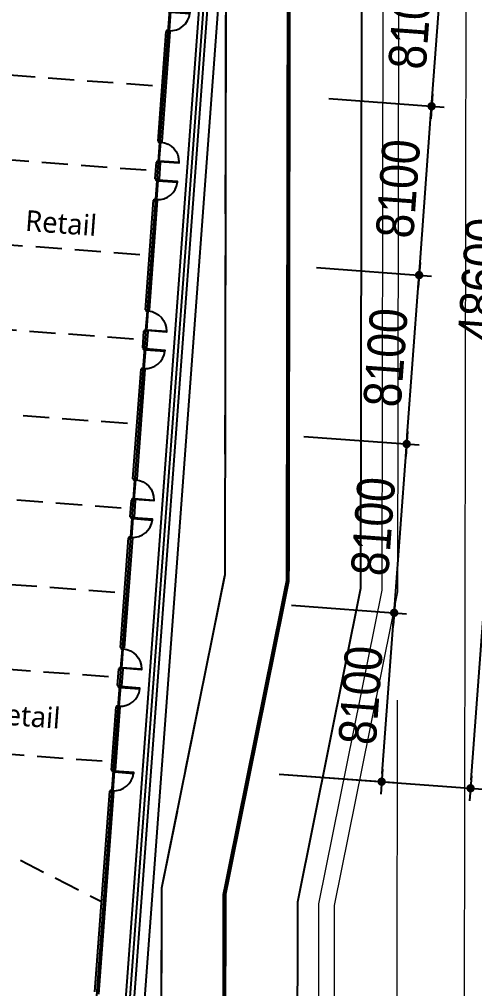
# Model space of a CAD drawing. Header units: millimetres. Extents: x 75184266 to 76346726, y -35850126 to -33679385.
# Drawn here: x 75548755 to 75570546, y -34966065 to -34919703 of the extents above; entities that cross this region are included whole.
import ezdxf
from ezdxf.enums import TextEntityAlignment as Align
from ezdxf.xclip import XClip

# ---------------------------------------------------------------- set-up
doc = ezdxf.new("R2010")
doc.units = ezdxf.units.MM
doc.header["$LTSCALE"] = 50
doc.header["$MEASUREMENT"] = 0
doc.header["$XCLIPFRAME"] = 2
doc.header["$PDMODE"] = 1
doc.header["$PDSIZE"] = -3
for name, pattern in [('PHANTOM2', [1.25, 0.625, -0.125, 0.125, -0.125, 0.125, -0.125]), ('XR-B1$0$XR-지하3층$0$HID1', [2.3, 1.5, -0.8]), ('XR-B1$0$XR-지하3층$0$PHANTOM2', [1.25, 0.625, -0.125, 0.125, -0.125, 0.125, -0.125]), ('XR-지하3층$0$ANYANG1', [11.5, 6, -1, 1, -1.5, 1, -1]), ('XR-지하3층$0$HID1', [2.3, 1.5, -0.8]), ('XR-지하3층$0$HIDDEN', [0.375, 0.25, -0.125]), ('XR-지하3층$0$L2-2', [2.5, 1, -1.5]), ('XR-지하3층$0$PHANTOM2', [1.25, 0.625, -0.125, 0.125, -0.125, 0.125, -0.125])]:
    doc.linetypes.add(name, pattern=pattern)
doc.layers.get('0').update_dxf_attribs({"linetype": 'CONTINUOUS'})
doc.layers.get('Defpoints').update_dxf_attribs({"color": 51, "linetype": 'CONTINUOUS'})
for name, color, linetype in [('AA-DWXM-DOOR', 4, 'CONTINUOUS'), ('AA-MKXS', 3, 'CONTINUOUS'), ('XR-B1$0$XR-지하3층$0$-L-land1', 6, 'CONTINUOUS'), ('XR-지하3층$0$-L-land1', 6, 'CONTINUOUS'), ('XR-지하3층$0$보도라인', 7, 'CONTINUOUS')]:
    doc.layers.add(name, color=color, linetype=linetype)
for name, color, linetype, plot in [('XR-B1$0$XR-지하3층$0$DEFPOINT', 142, 'CONTINUOUS', False), ('XR-지하3층$0$DEFPOINT', 142, 'CONTINUOUS', False), ('건축', 8, 'CONTINUOUS', False)]:
    doc.layers.add(name, color=color, linetype=linetype, plot=plot)
for name, color, linetype, lineweight in [('XR-지하3층$0$$-길가장자리선', 7, 'CONTINUOUS', 0), ('XR-지하3층$0$$-차로분리', 7, 'CONTINUOUS', 0), ('XR-지하3층$0$0_plan', 7, 'CONTINUOUS', 0)]:
    doc.layers.add(name, color=color, linetype=linetype, lineweight=lineweight)
doc.styles.add('XR-지하3층$0$돋움', font='', dxfattribs={"width": 0.9})
doc.styles.add('XR-지하3층$0$맑은고딕', font='')
doc.styles.get('XR-지하3층$0$돋움').set_extended_font_data('Dotum')
doc.styles.get('XR-지하3층$0$맑은고딕').set_extended_font_data('Malgun Gothic')
doc.dimstyles.new('XR-지하3층$0$20110829_평면도_면적조정$0$std_style', dxfattribs={"dimscale": 400, "dimtxt": 3, "dimasz": 1, "dimexe": 1.5, "dimexo": 2, "dimgap": 1, "dimtad": 1, "dimtoh": 1, "dimdec": 0, "dimzin": 0, "dimdsep": 46, "dimtxsty": 'XR-지하3층$0$돋움', "dimblk": 'XR-지하3층$0$20110829_평면도_면적조정$0$01420DDOT01', "dimblk1": 'XR-지하3층$0$20110829_평면도_면적조정$0$01420DDOT01', "dimblk2": 'XR-지하3층$0$20110829_평면도_면적조정$0$01420DDOT01', "dimcen": 2.5, "dimdle": 8, "dimclrd": 256, "dimclre": 256, "dimclrt": 256, "dimadec": 0, "dimazin": 0, "dimtfac": 1, "dimtdec": 0, "dimtix": 1, "dimtmove": 2, "dimatfit": 3, "dimldrblk": 'XR-지하3층$0$20110829_평면도_면적조정$0$_ClosedBlank', "dimfxl": 1, "dimtolj": 1, "dimtzin": 0, "dimlwd": -1, "dimlwe": -1, "dimarcsym": 0})

# ---------------------------------------------------------------- blocks, each defined once
blk = doc.blocks.new('d-1000')
at = {"layer": 'AA-DWXM-DOOR', "color": 8}
for p, q in [((40, 100), (980, 100)), ((55, 60), (965, 60))]:
    blk.add_line(p, q, dxfattribs=at)
at = {"layer": 'AA-DWXM-DOOR'}
blk.add_lwpolyline([(40, 100), (80, 100), (80, 1040), (40, 1040), (40, 100)], dxfattribs=at)
for points in [[(40, 100), (10, 100), (10, 0), (55, 0), (55, 60), (40, 60)], [(980, 100), (1010, 100), (1010, 0), (965, 0), (965, 60), (980, 60)]]:
    blk.add_lwpolyline(points, close=True, dxfattribs=at)
at = {"layer": 'AA-DWXM-DOOR', "color": 9}
blk.add_arc((32, 93), 948, 0.4142, 87.0949, dxfattribs=at)
at = {"layer": 'AA-MKXS', "ltscale": 0.5}
for p, q in [((0, 150), (0, -50)), ((1020, 150), (1020, -50))]:
    blk.add_line(p, q, dxfattribs=at)
blk = doc.blocks.new('XR-지하3층$0$20110829_평면도_면적조정$0$01420DDOT01')
blk.add_line((-1.5, 0), (1.5, 0))
at = {"const_width": 0.5}
blk.add_lwpolyline([(-0.25, 0, 1), (0.25, 0, 1)], format="xyb", close=True, dxfattribs=at)
blk = doc.blocks.new('*D202')
at = {"layer": 'Defpoints', "color": 0, "transparency": 16777216}
for p in [(75609430, -34956528, 0), (75615339, -34964587), (75504911, -35033156, 0)]:
    blk.add_point(p, dxfattribs=at)
at = {"layer": '건축'}
for p, q in [((75609903, -34957173), (75615694, -34965071)), ((75511142, -35040979), (75615016, -34964824)), ((75505384, -35033801), (75511174, -35041699))]:
    blk.add_line(p, q, dxfattribs=at)
at = {"layer": '건축', "xscale": 400, "yscale": 400, "zscale": 400}
for p, rotation in [((75615339, -34964587), 36.24693456144445), ((75510820, -35041215), 216.2469345614445)]:
    blk.add_blockref('XR-지하3층$0$20110829_평면도_면적조정$0$01420DDOT01', p, dxfattribs=dict(at, rotation=rotation))
at = {"layer": '건축', "insert": (75562310, -35001852), "char_height": 1800, "attachment_point": 5, "rotation": 36.2469, "style": 'XR-지하3층$0$돋움'}
blk.add_mtext('\\A1;129600', dxfattribs=at)
blk = doc.blocks.new('XR-지하3층$0$20110829_평면도_면적조정$0$_ClosedBlank')
at = {"color": 0, "linetype": 'ByBlock', "lineweight": -2}
for p, q in [((-1, 0.17), (0, 0)), ((-1, 0.17), (-1, -0.17)), ((0, 0), (-1, -0.17))]:
    blk.add_line(p, q, dxfattribs=at)
blk = doc.blocks.new('*D267')
at = {"layer": 'Defpoints', "color": 0, "transparency": 16777216}
for p in [(75560983, -34947667, 0), (75566694, -34948089), (75560386, -34955745, 0)]:
    blk.add_point(p, dxfattribs=at)
at = {"layer": '건축'}
for p, q in [((75561781, -34947726), (75567293, -34948133)), ((75566127, -34955768), (75566665, -34948488)), ((75561184, -34955804), (75566695, -34956211))]:
    blk.add_line(p, q, dxfattribs=at)
at = {"layer": '건축', "xscale": 400, "yscale": 400, "zscale": 400}
for p, rotation in [((75566694, -34948089), 85.77114914151039), ((75566097, -34956167), 265.7711491415104)]:
    blk.add_blockref('XR-지하3층$0$20110829_평면도_면적조정$0$01420DDOT01', p, dxfattribs=dict(at, rotation=rotation))
at = {"layer": '건축', "insert": (75565098, -34952032), "char_height": 1800, "attachment_point": 5, "rotation": 85.7711, "style": 'XR-지하3층$0$돋움'}
blk.add_mtext('\\A1;8100', dxfattribs=at)
blk = doc.blocks.new('*D268')
at = {"layer": 'Defpoints', "color": 0, "transparency": 16777216}
for p in [(75563970, -34907278, 0), (75573936, -34908014), (75560386, -34955745, 0)]:
    blk.add_point(p, dxfattribs=at)
at = {"layer": '건축'}
for p, q in [((75564767, -34907337), (75574534, -34908059)), ((75570382, -34956083), (75573906, -34908413)), ((75561184, -34955804), (75570950, -34956527))]:
    blk.add_line(p, q, dxfattribs=at)
at = {"layer": '건축', "xscale": 400, "yscale": 400, "zscale": 400}
for p, rotation in [((75573936, -34908014), 85.77114914151039), ((75570352, -34956482), 265.7711491415104)]:
    blk.add_blockref('XR-지하3층$0$20110829_평면도_면적조정$0$01420DDOT01', p, dxfattribs=dict(at, rotation=rotation))
at = {"layer": '건축', "insert": (75570846, -34932152), "char_height": 1800, "attachment_point": 5, "rotation": 85.7711, "style": 'XR-지하3층$0$돋움'}
blk.add_mtext('\\A1;48600', dxfattribs=at)
blk = doc.blocks.new('*D269')
at = {"layer": 'Defpoints', "color": 0, "transparency": 16777216}
for p in [(75561580, -34939592, 0), (75567291, -34940014), (75560983, -34947669, 0)]:
    blk.add_point(p, dxfattribs=at)
at = {"layer": '건축'}
for p, q in [((75562378, -34939651), (75567890, -34940058)), ((75566724, -34947693), (75567262, -34940413)), ((75561781, -34947728), (75567293, -34948136))]:
    blk.add_line(p, q, dxfattribs=at)
at = {"layer": '건축', "xscale": 400, "yscale": 400, "zscale": 400}
for p, rotation in [((75567291, -34940014), 85.77114914151039), ((75566694, -34948092), 265.7711491415104)]:
    blk.add_blockref('XR-지하3층$0$20110829_평면도_면적조정$0$01420DDOT01', p, dxfattribs=dict(at, rotation=rotation))
at = {"layer": '건축', "insert": (75565695, -34943957), "char_height": 1800, "attachment_point": 5, "rotation": 85.7711, "style": 'XR-지하3층$0$돋움'}
blk.add_mtext('\\A1;8100', dxfattribs=at)
blk = doc.blocks.new('*D270')
at = {"layer": 'Defpoints', "color": 0, "transparency": 16777216}
for p in [(75562178, -34931514, 0), (75567889, -34931936), (75561580, -34939592, 0)]:
    blk.add_point(p, dxfattribs=at)
at = {"layer": '건축'}
for p, q in [((75562975, -34931573), (75568487, -34931980)), ((75567321, -34939615), (75567859, -34932335)), ((75562378, -34939651), (75567890, -34940058))]:
    blk.add_line(p, q, dxfattribs=at)
at = {"layer": '건축', "xscale": 400, "yscale": 400, "zscale": 400}
for p, rotation in [((75567889, -34931936), 85.77114914151039), ((75567291, -34940014), 265.7711491415104)]:
    blk.add_blockref('XR-지하3층$0$20110829_평면도_면적조정$0$01420DDOT01', p, dxfattribs=dict(at, rotation=rotation))
at = {"layer": '건축', "insert": (75566292, -34935879), "char_height": 1800, "attachment_point": 5, "rotation": 85.7711, "style": 'XR-지하3층$0$돋움'}
blk.add_mtext('\\A1;8100', dxfattribs=at)
blk = doc.blocks.new('*D271')
at = {"layer": 'Defpoints', "color": 0, "transparency": 16777216}
for p in [(75562775, -34923436, 0), (75568486, -34923858), (75562178, -34931514, 0)]:
    blk.add_point(p, dxfattribs=at)
at = {"layer": '건축'}
for p, q in [((75563573, -34923495), (75569084, -34923902)), ((75567918, -34931537), (75568457, -34924257)), ((75562975, -34931573), (75568487, -34931980))]:
    blk.add_line(p, q, dxfattribs=at)
at = {"layer": '건축', "xscale": 400, "yscale": 400, "zscale": 400}
for p, rotation in [((75568486, -34923858), 85.77114914151039), ((75567889, -34931936), 265.7711491415104)]:
    blk.add_blockref('XR-지하3층$0$20110829_평면도_면적조정$0$01420DDOT01', p, dxfattribs=dict(at, rotation=rotation))
at = {"layer": '건축', "insert": (75566890, -34927801), "char_height": 1800, "attachment_point": 5, "rotation": 85.7711, "style": 'XR-지하3층$0$돋움'}
blk.add_mtext('\\A1;8100', dxfattribs=at)
blk = doc.blocks.new('*D291')
at = {"layer": 'Defpoints', "color": 0, "transparency": 16777216}
for p in [(75563374, -34915356, 0), (75569085, -34915778), (75562777, -34923434, 0)]:
    blk.add_point(p, dxfattribs=at)
at = {"layer": '건축'}
for p, q in [((75564172, -34915415), (75569684, -34915822)), ((75568518, -34923457), (75569056, -34916177)), ((75563575, -34923493), (75569086, -34923900))]:
    blk.add_line(p, q, dxfattribs=at)
at = {"layer": '건축', "xscale": 400, "yscale": 400, "zscale": 400}
for p, rotation in [((75569085, -34915778), 85.77114914151039), ((75568488, -34923856), 265.7711491415104)]:
    blk.add_blockref('XR-지하3층$0$20110829_평면도_면적조정$0$01420DDOT01', p, dxfattribs=dict(at, rotation=rotation))
at = {"layer": '건축', "insert": (75567489, -34919721), "char_height": 1800, "attachment_point": 5, "rotation": 85.7711, "style": 'XR-지하3층$0$돋움'}
blk.add_mtext('\\A1;8100', dxfattribs=at)
blk = doc.blocks.new('11111111')
at = {"layer": 'XR-B1$0$XR-지하3층$0$-L-land1', "color": 1, "linetype": 'XR-B1$0$XR-지하3층$0$PHANTOM2', "ltscale": 200, "true_color": 0xfb0404}
blk.add_lwpolyline([(77063562, -34333155), (77066587, -34318155), (77066649, -34281009), (77069707, -34246009), (77069739, -34226894), (76980173, -34220244), (76854435, -34210909, -0.115118), (76806437, -34235824), (76800088, -34243550), (76796571, -34369510), (76803542, -34376679), (76934489, -34376677), (76959481, -34372677), (76989487, -34372677), (77004494, -34373677), (77052897, -34373675), (77063512, -34363078)], format="xyb", close=True, dxfattribs=at)
at = {"layer": 'XR-B1$0$XR-지하3층$0$DEFPOINT', "linetype": 'XR-B1$0$XR-지하3층$0$HID1', "ltscale": 50}
blk.add_lwpolyline([(77060562, -34332853), (77063587, -34317853), (77063649, -34280876), (77066707, -34245876), (77066734, -34229679), (76979951, -34223236), (76855438, -34213992, -0.110486), (76808135, -34238483), (76803058, -34244661), (76799605, -34368327), (76804810, -34373679), (76934251, -34373677), (76959243, -34369677), (76989587, -34369677), (77004594, -34370677), (77051655, -34370675), (77060514, -34361831)], format="xyb", close=True, dxfattribs=at)
blk = doc.blocks.new('XR-지하3층$0$A$C723B38EE')
at = {"layer": 'XR-지하3층$0$$-길가장자리선', "color": 8}
blk.add_lwpolyline([(447.563, 435.577, -0.30604), (454.281, 425.594), (454.095, 313.112), (451.037, 278.112), (450.975, 240.671), (447.951, 225.671), (447.898, 193.652, -0.063862), (447.381, 189.678)], format="xyb", dxfattribs=at)
at = {"layer": 'XR-지하3층$0$$-차로분리', "color": 8, "linetype": 'XR-지하3층$0$L2-2', "ltscale": 80, "flags": 128}
for points in [[(454.146, 192.679), (454.287, 277.967), (457.345, 312.968), (457.535, 428.247), (457.577, 453.512), (457.815, 597.674)], [(450.967, 235.488), (450.896, 192.678)]]:
    blk.add_lwpolyline(points, dxfattribs=at)
at = {"layer": 'XR-지하3층$0$-L-land1', "color": 1, "linetype": 'XR-지하3층$0$PHANTOM2', "ltscale": 200, "true_color": 0xfb0404}
blk.add_lwpolyline([(442.7, 226.202), (445.725, 241.203), (445.787, 278.348), (448.845, 313.348), (448.877, 332.464), (359.311, 339.113), (233.573, 348.448, -0.115118), (185.575, 323.534), (179.226, 315.808), (175.709, 189.847), (182.68, 182.678), (313.627, 182.68), (338.619, 186.68), (368.625, 186.68), (383.632, 185.681), (432.034, 185.682), (442.65, 196.28)], format="xyb", close=True, dxfattribs=at)
at = {"layer": 'XR-지하3층$0$0_plan', "color": 8}
blk.add_lwpolyline([(416.21, 382.767), (416.283, 426.909, -0.435593), (427.023, 436.865), (444.271, 435.585, -0.393153), (453.531, 425.596), (453.345, 313.145), (450.287, 278.145), (450.226, 240.747), (447.201, 225.747), (447.148, 193.653, -0.413722), (432.148, 178.678), (383.402, 178.677), (368.395, 178.676), (338.577, 178.675), (313.573, 175.675), (185.599, 175.671)], format="xyb", dxfattribs=at)
at = {"layer": 'XR-지하3층$0$DEFPOINT', "linetype": 'XR-지하3층$0$HID1', "ltscale": 50}
blk.add_lwpolyline([(439.7, 226.504), (442.725, 241.504), (442.787, 278.481), (445.845, 313.481), (445.872, 329.678), (359.089, 336.121), (234.575, 345.365, -0.110486), (187.273, 320.874), (182.196, 314.697), (178.743, 191.031), (183.947, 185.678), (313.388, 185.68), (338.38, 189.68), (368.725, 189.68), (383.732, 188.681), (430.793, 188.682), (439.652, 197.526)], format="xyb", close=True, dxfattribs=at)
at = {"layer": 'XR-지하3층$0$보도라인', "color": 8}
blk.add_lwpolyline([(446.148, 193.655), (446.201, 225.847), (449.226, 240.847), (449.287, 278.19), (452.345, 313.19), (452.53, 425.019)], dxfattribs=at)

msp = doc.modelspace()

# ---------------------------------------------------------------- linework, layer by layer
at = {"layer": '건축', "ltscale": 0.5}
for p, q in [((75560052.1, -34882750.3), (75553802, -34967020.8)), ((75560257, -34882691.5), (75553994.6, -34967127.6)), ((75557490, -34898367.1), (75552443.8, -34966404.6)), ((75555764.8, -34920276.1), (75555375.7, -34925521.9)), ((75555964.3, -34920290.9), (75555575.2, -34925536.7)), ((75555300.3, -34926539.1), (75555241.1, -34927336.9)), ((75555499.7, -34926553.9), (75555440.6, -34927351.7)), ((75555165.5, -34928354.1), (75554776.4, -34933599.7)), ((75554976.1, -34933614.5), (75555364.9, -34928368.9)), ((75554701.2, -34934616.9), (75554642, -34935414.7)), ((75554900.6, -34934631.7), (75554841.5, -34935429.5)), ((75554566.6, -34936431.9), (75554177.5, -34941677.5)), ((75554766, -34936446.7), (75554377, -34941692.3)), ((75554102.1, -34942694.7), (75554042.9, -34943492.5)), ((75554301.5, -34942709.5), (75554242.3, -34943507.3)), ((75553967.4, -34944509.8), (75553578.4, -34949755.3)), ((75554166.9, -34944524.5), (75553777.8, -34949770.1)), ((75553502.9, -34950772.6), (75553443.8, -34951570.4)), ((75553702.4, -34950787.3), (75553643.2, -34951585.2)), ((75553368.3, -34952587.6), (75553144.2, -34955609.3)), ((75553567.8, -34952602.4), (75553343.7, -34955624.1)), ((75553068.8, -34956626.5), (75552357.2, -34966220.1)), ((75553268.2, -34956641.3), (75552549.9, -34966326.8))]:
    msp.add_line(p, q, dxfattribs=at)
at = {"layer": '건축', "ltscale": 1000}
for p, q in [((75560974.2, -34882485.8), (75554668.8, -34967501.3)), ((75557927.3, -34916806.7), (75554196.9, -34967103.2))]:
    msp.add_line(p, q, dxfattribs=at)
at = {"layer": '건축', "linetype": 'XR-지하3층$0$HIDDEN', "ltscale": 100}
msp.add_line((75543787.9, -34957377), (75552678.2, -34961893.1), dxfattribs=at)
at = {"layer": '건축', "linetype": 'PHANTOM2', "ltscale": 50, "const_width": 200}
msp.add_lwpolyline([(75558575, -34961553.7), (75561600, -34946553.7), (75561662, -34909408.3), (75564720.4, -34874408.3), (75564752.3, -34855292.5), (75475186.2, -34848643), (75349448.2, -34839308.1, -0.1151176), (75301449.9, -34864222.7), (75295101, -34871948.7), (75291583.8, -34997908.7), (75298555.5, -35005077.8), (75429502.2, -35005076.4), (75454494.2, -35001076.2), (75484500.6, -35001075.9), (75499507.3, -35002075.7), (75547909.7, -35002074.4), (75558525.1, -34991476.6)], format="xyb", close=True, dxfattribs=at)
at = {"layer": '건축', "linetype": 'XR-지하3층$0$ANYANG1'}
msp.add_lwpolyline([(75558575, -34961553.7), (75561600, -34946553.7), (75561662, -34909408.3), (75564720.4, -34874408.3), (75564752.3, -34855292.5), (75475186.2, -34848643), (75349448.2, -34839308.1, -0.1151176), (75301449.9, -34864222.7), (75295101, -34871948.7), (75291583.8, -34997908.7), (75298555.5, -35005077.8), (75429502.2, -35005076.4), (75454494.2, -35001076.2), (75484500.6, -35001075.9), (75499507.3, -35002075.7), (75547909.7, -35002074.4), (75558525.1, -34991476.6)], format="xyb", close=True, dxfattribs=at)
at = {"layer": '건축', "linetype": 'XR-지하3층$0$HIDDEN', "ltscale": 100}
for points in [[(75546395.4, -34922218.4), (75555570.3, -34922899.1)], [(75546095.8, -34926257.3), (75555270.7, -34926938)], [(75545796.1, -34930296.2), (75554971.1, -34930976.9)], [(75545496.5, -34934335.1), (75554671.6, -34935015.8)], [(75545196.8, -34938374), (75554372, -34939054.7)], [(75544897.1, -34942412.9), (75554072.5, -34943093.6)], [(75544597.5, -34946451.8), (75553772.9, -34947132.6)], [(75544297.8, -34950490.7), (75553473.4, -34951171.5)], [(75543998.2, -34954529.6), (75553173.8, -34955210.4)]]:
    msp.add_lwpolyline(points, dxfattribs=at)

# ---------------------------------------------------------------- block references
at = {"layer": '건축', "ltscale": 0.5}
ref = msp.add_blockref('XR-지하3층$0$A$C723B38EE', (75115875.3, -35187756.2), dxfattribs=dict(at, xscale=999.9999999999998, yscale=999.9999999999998, zscale=999.9999999999998))
XClip(ref).set_block_clipping_path([(137.7798442268, 119.9958357572), (497.8511876765, 396.6664658143)])
at = {"layer": '건축'}
msp.add_blockref('11111111', (-1504986.9, -628399), dxfattribs=at)
at = {"layer": '건축', "rotation": 265.7582554143502}
for p in [(75555890.1, -34919262.6), (75555290.8, -34927340.6), (75554691.9, -34935418.4), (75554092.7, -34943496.2), (75553493.6, -34951574.1), (75553194.5, -34955613)]:
    msp.add_blockref('d-1000', p, dxfattribs=at)
at = {"layer": '건축', "xscale": -1, "rotation": 265.7582554177146}
for p in [(75555349.9, -34926542.8), (75554751, -34934620.6), (75554151.9, -34942698.4), (75553552.8, -34950776.3)]:
    msp.add_blockref('d-1000', p, dxfattribs=at)

# ---------------------------------------------------------------- texts
at = {"layer": '건축', "style": 'XR-지하3층$0$맑은고딕'}
for p in [(75550752.9, -34929443.2), (75549005.1, -34953009.2)]:
    msp.add_text('Retail', height=1000, rotation=355.75786, dxfattribs=at).set_placement(p, align=Align.MIDDLE_CENTER)

# ---------------------------------------------------------------- dimensions: what is measured, and where the dimension line sits
at = {"layer": '건축'}
for base, p1, p2, angle, picture, middle in [((75573935.8, -34908014.5), (75560385.8, -34955745.5, 0), (75563969.6, -34907277.6, 0), 85.77115, '*D268', (75570846.3, -34932152.5)), ((75569085.3, -34915777.9), (75562776.8, -34923433.6, 0), (75563374.1, -34915355.6, 0), 85.77115, '*D291', (75567489, -34919721)), ((75568486, -34923857.9), (75562177.5, -34931513.6, 0), (75562774.8, -34923435.7, 0), 85.77115, '*D271', (75566889.7, -34927801)), ((75567888.7, -34931935.9), (75561580.3, -34939591.5, 0), (75562177.5, -34931513.6, 0), 85.77115, '*D270', (75566292.4, -34935878.9)), ((75567291.4, -34940013.8), (75560983, -34947669.5, 0), (75561580.2, -34939591.5, 0), 85.77115, '*D269', (75565695.1, -34943956.9)), ((75566694.4, -34948089), (75560385.9, -34955744.7, 0), (75560983.2, -34947666.7, 0), 85.77115, '*D267', (75565098, -34952032)), ((75615338.8, -34964587.2), (75504910.7, -35033155.8, 0), (75609430, -34956527.7, 0), 36.24693, '*D202', (75562309.8, -35001851.8))]:
    dim = msp.add_linear_dim(base=base, p1=p1, p2=p2, angle=angle, dimstyle='XR-지하3층$0$20110829_평면도_면적조정$0$std_style', override={"dimtxt": 4.5}, dxfattribs=at)
    dim.commit()
    dim.dimension.update_dxf_attribs({"geometry": picture, "text_midpoint": middle})

doc.saveas('drawing.dxf')
